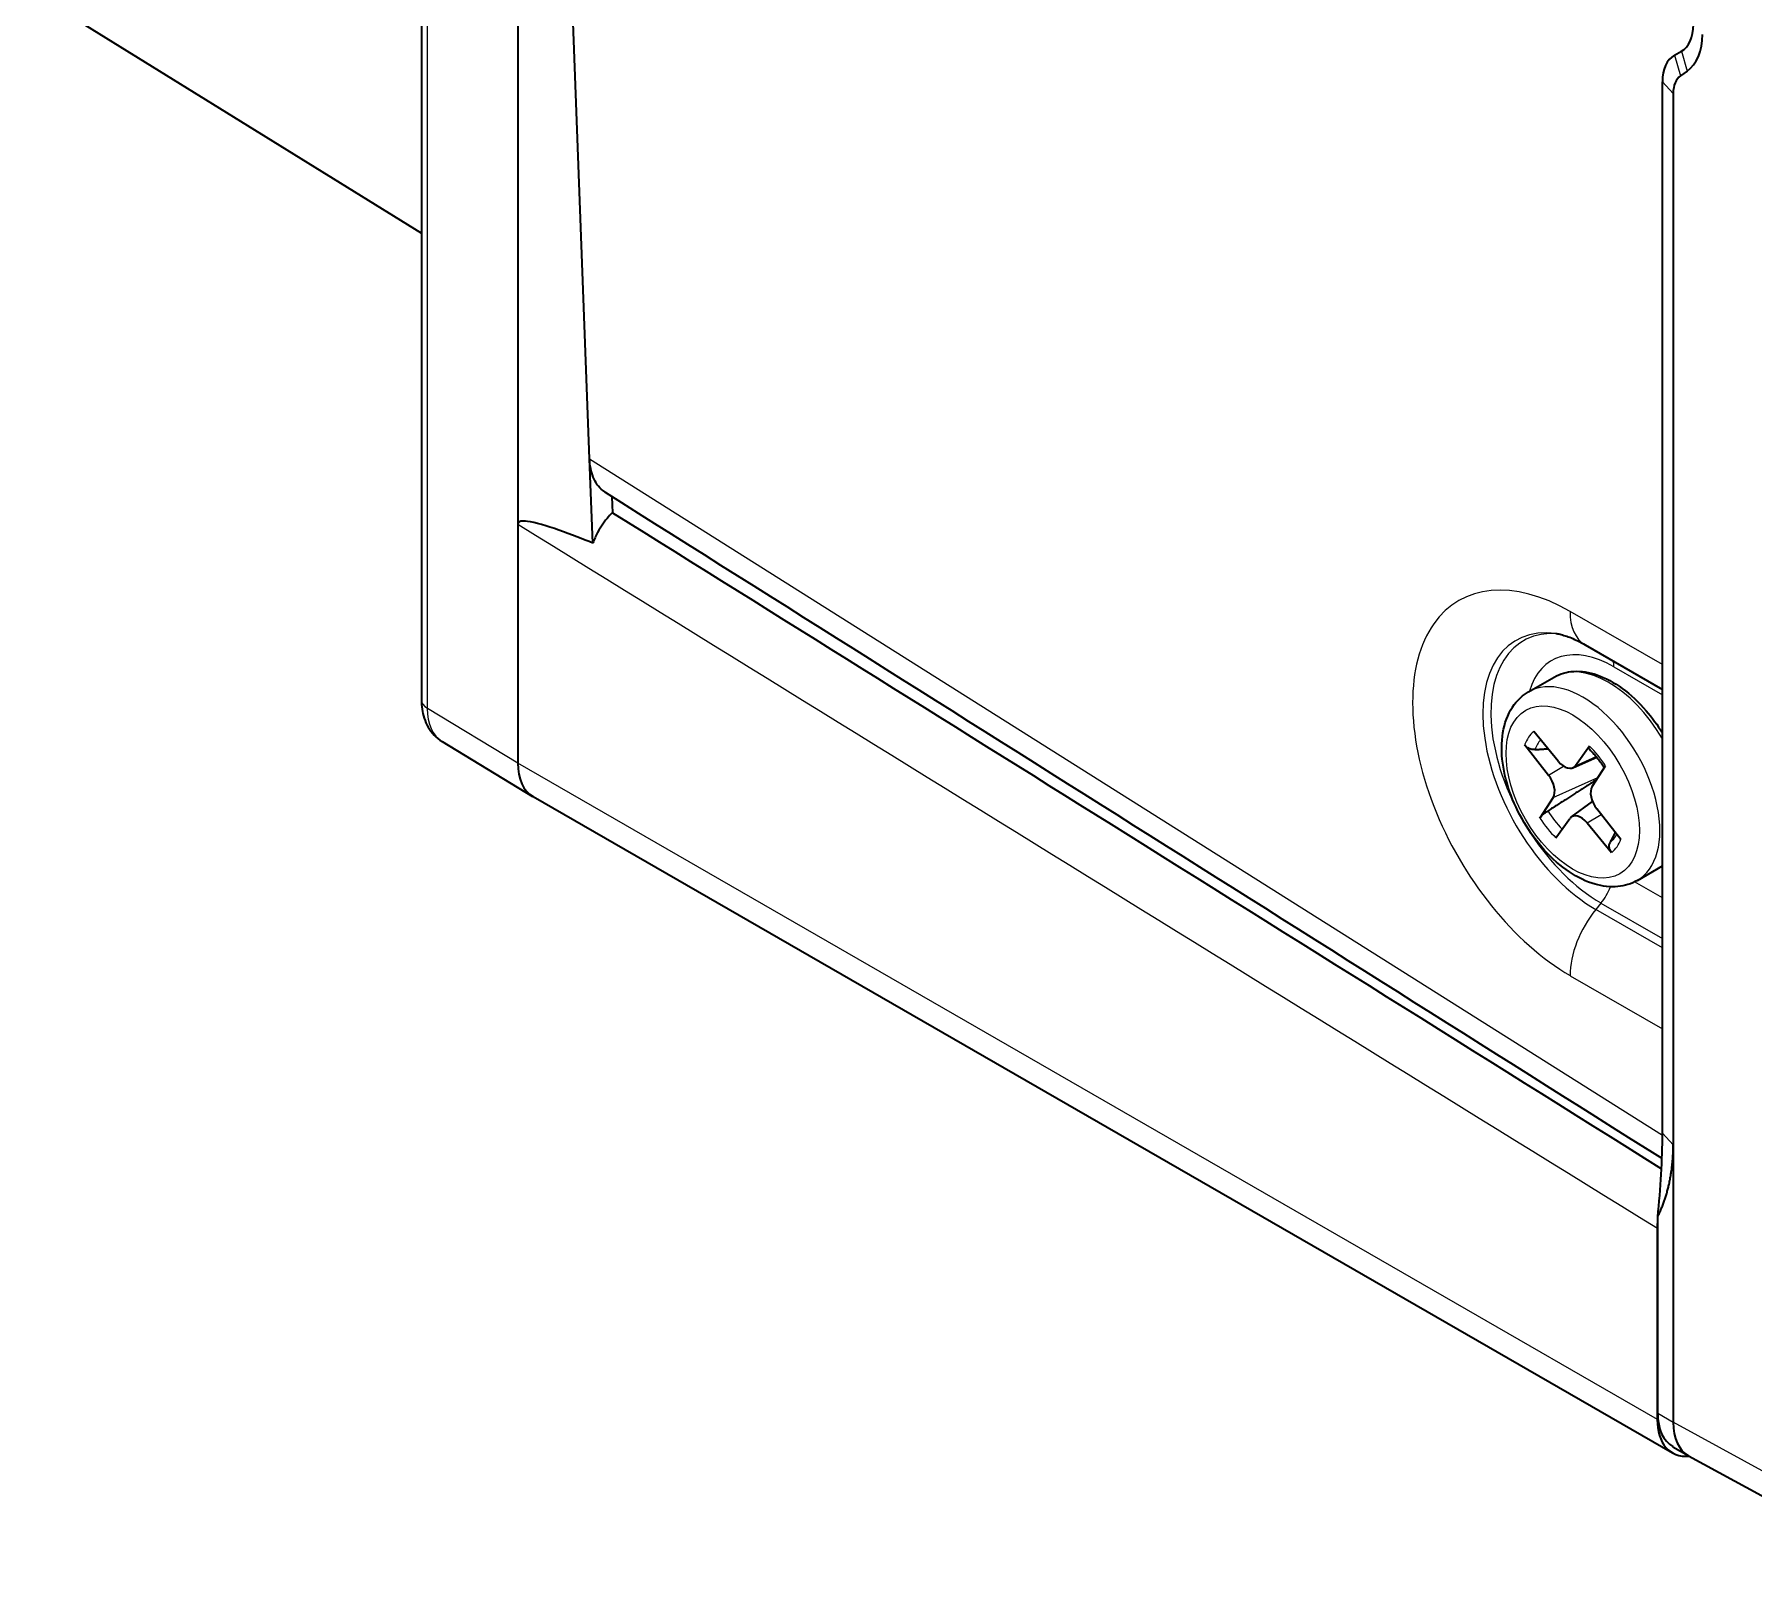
# Model space of a CAD drawing. Header units: millimetres. Extents: x 0 to 210, y 0 to 149.
# Drawn here: x 136.55 to 148.39, y 109.77 to 120.43 of the extents above; entities that cross this region are included whole.
import ezdxf

# ---------------------------------------------------------------- set-up
doc = ezdxf.new("R2010")
doc.units = ezdxf.units.MM
doc.header["$LTSCALE"] = 0.5
doc.layers.add('Sichtbar (ISO)', color=7, linetype='Continuous', lineweight=35)
doc.layers.add('Sichtbar schmal (ISO)', color=7, linetype='Continuous', lineweight=25)

msp = doc.modelspace()

# ---------------------------------------------------------------- linework, layer by layer
at = {"layer": 'Sichtbar (ISO)'}
for p, q in [((139.215, 126.868), (139.215, 115.851)), ((139.879, 126.45), (139.879, 117.06)), ((140.374, 117.51), (140.157, 123.217)), ((136.55, 120.714), (139.215, 119.063)), ((147.846, 120.29), (147.893, 120.317)), ((147.763, 116.092), (147.763, 120.106)), ((147.932, 120.179), (147.887, 120.147)), ((147.837, 120.026), (147.837, 112.786)), ((140.396, 116.929), (140.374, 117.51)), ((140.528, 117.249), (140.532, 117.138)), ((139.879, 117.06), (139.879, 115.413)), ((147.231, 116.229), (147.763, 115.922)), ((147.763, 113.584), (147.763, 116.092)), ((146.841, 115.905), (147.018, 116.007)), ((147.045, 115.427), (146.876, 115.631)), ((139.358, 115.563), (139.981, 115.185)), ((146.814, 115.54), (146.979, 115.332)), ((147.145, 115.382), (147.31, 115.454)), ((147.261, 115.53), (147.163, 115.396)), ((147.278, 115.253), (147.371, 115.395)), ((139.984, 115.183), (147.832, 110.664)), ((147.011, 115.176), (146.918, 115.035)), ((147.136, 115.043), (147.281, 115.149)), ((147.476, 114.889), (147.311, 115.098)), ((147.028, 114.899), (147.126, 115.033)), ((147.245, 115.003), (147.413, 114.799)), ((147.59, 114.606), (147.763, 114.706)), ((147.763, 112.866), (147.763, 113.584)), ((147.837, 112.786), (147.837, 110.875)), ((147.731, 112.249), (147.731, 112.291)), ((147.728, 110.893), (147.728, 112.21)), ((147.731, 110.936), (147.731, 112.249)), ((147.835, 110.706), (147.939, 110.646)), ((147.943, 110.644), (149.542, 109.77))]:
    msp.add_line(p, q, dxfattribs=at)
for centre, major_axis, ratio, start_param, end_param in [((147.693, 120.663), (0.2, -0.347), 0.578093, 0.001934, 0.787332), ((147.62, 120.661), (-0.3, 0.49), 0.592963, 3.184525, 3.911331), ((148.046, 119.943), (-0.2, 0.347), 0.578093, 0.001934, 0.787332), ((148.035, 119.918), (-0.142, 0.233), 0.592963, 0.042933, 0.769738), ((140.237, 115.614), (-0.254, -0.43), 0.58561, 5.502572, 6.289904), ((147.087, 115.492), (0.062, -0.108), 0.578093, 4.997711, 6.533601), ((146.933, 115.27), (0.062, -0.108), 0.578093, 0.285322, 1.821212), ((147.356, 115.16), (-0.062, 0.108), 0.578093, 0.285322, 1.821212), ((147.202, 114.937), (-0.062, 0.108), 0.578093, 4.997711, 6.533601), ((144.192, 110.809), (2.52, 4.376), 0.578093, 5.36067, 5.495853), ((148.081, 111.097), (-0.25, -0.433), 0.578093, 5.495853, 6.677428), ((148.084, 111.14), (-0.25, -0.433), 0.578093, 5.495853, 6.283185), ((148.186, 111.081), (0.245, 0.436), 0.570477, 2.347885, 3.147968)]:
    msp.add_ellipse(centre, major_axis=major_axis, ratio=ratio, start_param=start_param, end_param=end_param, dxfattribs=at)
for points, knots in [([(140.483, 117.277), (140.476, 117.281), (140.47, 117.286), (140.436, 117.314), (140.414, 117.345), (140.384, 117.421), (140.375, 117.463), (140.374, 117.51)], [0.06642653, 0.06642653, 0.06642653, 0.06642653, 0.07398546, 0.07398546, 0.10967861, 0.10967861, 0.1430457, 0.1430457, 0.1430457, 0.1430457]), ([(140.532, 117.139), (140.523, 117.13), (140.514, 117.121), (140.476, 117.079), (140.45, 117.042), (140.416, 116.979), (140.405, 116.954), (140.396, 116.929)], [-0.08959702, -0.08959702, -0.08959702, -0.08959702, -0.0810945, -0.0810945, -0.05412051, -0.05412051, -0.03780457, -0.03780457, -0.03780457, -0.03780457]), ([(140.532, 117.138), (141.675, 116.425), (142.825, 115.706), (145.222, 114.207), (146.499, 113.408), (147.757, 112.62)], [0.134761, 0.134761, 0.134761, 0.134761, 1.102885, 1.102885, 2.170068, 2.170068, 2.170068, 2.170068]), ([(140.396, 116.929), (140.265, 116.982), (140.053, 117.065), (139.929, 117.081), (139.912, 117.082), (139.895, 117.078), (139.889, 117.077), (139.884, 117.072), (139.882, 117.07), (139.88, 117.065), (139.879, 117.063), (139.879, 117.06)], [-0.1002487, -0.1002487, -0.1002487, -0.1002487, -0.0212304, -0.0212304, -0.0093133, -0.0093133, -0.0046177, -0.0046177, -0.0020427, -0.0020427, 0, 0, 0, 0]), ([(147.028, 116.307), (147.037, 116.306), (147.047, 116.304), (147.069, 116.299), (147.081, 116.295), (147.107, 116.287), (147.121, 116.282), (147.15, 116.27), (147.165, 116.263), (147.197, 116.248), (147.214, 116.239), (147.231, 116.229)], [5.9211193, 5.9211193, 5.9211193, 5.9211193, 5.9935325, 5.9935325, 6.0659457, 6.0659457, 6.1383589, 6.1383589, 6.2107721, 6.2107721, 6.2831853, 6.2831853, 6.2831853, 6.2831853]), ([(147.018, 116.007), (147.058, 116.03), (147.104, 116.043), (147.204, 116.049), (147.258, 116.04), (147.37, 116.001), (147.429, 115.969), (147.544, 115.886), (147.599, 115.834), (147.691, 115.728), (147.729, 115.677), (147.763, 115.622)], [5.499721, 5.499721, 5.499721, 5.499721, 5.78345, 5.78345, 6.086683, 6.086683, 6.413901, 6.413901, 6.745156, 6.745156, 7.009727, 7.009727, 7.009727, 7.009727]), ([(139.215, 115.851), (139.215, 115.829), (139.217, 115.808), (139.223, 115.765), (139.228, 115.744), (139.242, 115.702), (139.25, 115.682), (139.273, 115.643), (139.287, 115.624), (139.319, 115.59), (139.338, 115.575), (139.358, 115.563)], [0, 0, 0, 0, 0.1547788, 0.1547788, 0.3095576, 0.3095576, 0.4643365, 0.4643365, 0.6191153, 0.6191153, 0.7738941, 0.7738941, 0.7738941, 0.7738941]), ([(147.59, 114.606), (147.549, 114.582), (147.503, 114.568), (147.404, 114.559), (147.351, 114.565), (147.238, 114.597), (147.179, 114.626), (147.062, 114.705), (147.004, 114.755), (146.899, 114.871), (146.852, 114.936), (146.77, 115.073), (146.736, 115.146), (146.685, 115.293), (146.667, 115.368), (146.652, 115.513), (146.655, 115.583), (146.682, 115.711), (146.706, 115.769), (146.769, 115.853), (146.803, 115.883), (146.841, 115.905)], [2.358128, 2.358128, 2.358128, 2.358128, 2.615403, 2.615403, 2.897265, 2.897265, 3.224175, 3.224175, 3.567003, 3.567003, 3.907164, 3.907164, 4.245294, 4.245294, 4.585002, 4.585002, 4.927854, 4.927854, 5.258243, 5.258243, 5.499721, 5.499721, 5.499721, 5.499721]), ([(146.885, 115.507), (146.878, 115.506), (146.87, 115.507), (146.854, 115.511), (146.844, 115.515), (146.828, 115.525), (146.819, 115.533), (146.814, 115.54)], [0.05146374, 0.05146374, 0.05146374, 0.05146374, 0.05595717, 0.05595717, 0.06156138, 0.06156138, 0.06725817, 0.06725817, 0.06725817, 0.06725817]), ([(147.257, 115.512), (147.255, 115.514), (147.255, 115.516), (147.255, 115.521), (147.258, 115.526), (147.261, 115.53)], [0.057670069, 0.057670069, 0.057670069, 0.057670069, 0.061561375, 0.061561375, 0.067258172, 0.067258172, 0.067258172, 0.067258172]), ([(147.256, 115.512), (147.264, 115.505), (147.272, 115.497), (147.287, 115.481), (147.295, 115.472), (147.31, 115.455), (147.317, 115.446), (147.331, 115.427), (147.338, 115.418), (147.351, 115.4), (147.357, 115.391), (147.362, 115.382)], [0.3212444, 0.3212444, 0.3212444, 0.3212444, 0.4003191, 0.4003191, 0.4793938, 0.4793938, 0.5584685, 0.5584685, 0.6375432, 0.6375432, 0.7069273, 0.7069273, 0.7069273, 0.7069273]), ([(146.918, 115.035), (146.922, 115.04), (146.927, 115.046), (146.939, 115.058), (146.946, 115.065), (146.959, 115.075), (146.967, 115.08), (146.973, 115.084)], [0.02255835, 0.02255835, 0.02255835, 0.02255835, 0.02825515, 0.02825515, 0.03385935, 0.03385935, 0.03835278, 0.03835278, 0.03835278, 0.03835278]), ([(147.413, 114.799), (147.407, 114.806), (147.402, 114.815), (147.396, 114.831), (147.395, 114.841), (147.397, 114.856), (147.399, 114.863), (147.402, 114.868)], [0.02255835, 0.02255835, 0.02255835, 0.02255835, 0.02825515, 0.02825515, 0.03385935, 0.03385935, 0.03835278, 0.03835278, 0.03835278, 0.03835278])]:
    msp.add_open_spline(points, degree=3, knots=knots, dxfattribs=at)
for points in [[(147.76, 112.69), (145.333, 114.221), (142.908, 115.75), (140.483, 117.277)], [(147.728, 112.21), (147.728, 112.222), (147.729, 112.235), (147.731, 112.249)]]:
    msp.add_open_spline(points, degree=3, dxfattribs=at)
for points, weights in [([(146.885, 115.507), (146.932, 115.51), (146.973, 115.513)], [1.00901411123, 1.0184569019, 1.02517845014]), ([(147.309, 115.3), (147.186, 115.221), (146.973, 115.084)], [1.03216857171, 1.05952809238, 1.00901411124]), ([(147.438, 114.937), (147.421, 114.905), (147.402, 114.868)], [1.02489838775, 1.01826493834, 1.00898742181]), ([(147.731, 112.291), (147.837, 112.509), (147.837, 112.786)], [1, 1.00229920149, 1])]:
    msp.add_rational_spline(points, weights, degree=2, dxfattribs=at)
at = {"layer": 'Sichtbar schmal (ISO)'}
for p, q in [((139.257, 115.791), (139.257, 126.809)), ((147.893, 120.317), (147.932, 120.179)), ((147.846, 120.29), (147.887, 120.147)), ((147.763, 120.106), (147.837, 120.026)), ((140.374, 117.51), (147.763, 112.852)), ((147.763, 116.092), (147.127, 116.459)), ((147.427, 116.077), (147.763, 115.884)), ((139.879, 115.413), (139.257, 115.791)), ((147.163, 115.396), (147.306, 115.46)), ((147.728, 110.893), (139.879, 115.413)), ((146.979, 115.332), (147.081, 115.394)), ((147.011, 115.176), (147.318, 115.314)), ((147.245, 115.003), (147.34, 115.061)), ((147.763, 114.485), (147.571, 114.596)), ((147.339, 114.45), (147.304, 114.406)), ((147.763, 114.142), (147.304, 114.406)), ((147.339, 114.45), (147.763, 114.206)), ((147.127, 113.95), (147.763, 113.584)), ((147.837, 112.786), (147.763, 112.866)), ((147.731, 110.936), (147.837, 110.875)), ((149.436, 110.001), (147.837, 110.875))]:
    msp.add_line(p, q, dxfattribs=at)
for centre, major_axis, ratio, start_param, end_param in [((147.127, 115.205), (-0.766, 1.329), 0.578093, 5.499721, 8.641314), ((147.48, 116.662), (-0.25, -0.433), 0.578093, 5.495853, 6.283185), ((147.304, 115.306), (-0.549, 0.954), 0.578093, 5.861787, 8.641314), ((147.339, 115.327), (-0.535, 0.929), 0.578093, 5.896317, 8.641314), ((147.427, 115.378), (-0.427, 0.742), 0.578093, 5.499721, 6.78541), ((147.392, 115.357), (-0.374, 0.65), 0.578093, 4.724323, 6.283185), ((147.251, 115.975), (0.125, 0.217), 0.578093, 5.495853, 5.709549), ((147.215, 115.255), (0.374, -0.65), 0.578093, 0, 3.141593), ((139.365, 115.851), (-0.15, 0), 0.575862, 0, 0.759218), ((139.613, 115.993), (0.253, 0.432), 0.582614, 2.358388, 3.132282), ((147.145, 115.215), (-0.248, 0.43), 0.578093, 0.087255, 0.448483), ((147.174, 115.232), (-0.214, 0.372), 0.578093, 0.188675, 0.471283), ((147.145, 115.215), (-0.248, 0.43), 0.578093, 4.799644, 5.160872), ((147.145, 115.215), (0.248, -0.43), 0.578093, 4.799644, 5.160872), ((147.174, 115.232), (-0.214, 0.372), 0.578093, 1.635251, 2.016143), ((147.174, 115.232), (0.214, -0.372), 0.578093, 0.064455, 0.345795), ((147.145, 115.215), (0.248, -0.43), 0.578093, 0.087255, 0.448483), ((147.251, 114.576), (-0.125, -0.217), 0.578093, 1.307063, 1.830205), ((147.48, 114.154), (-0.25, -0.433), 0.578093, 4.448656, 5.495853)]:
    msp.add_ellipse(centre, major_axis=major_axis, ratio=ratio, start_param=start_param, end_param=end_param, dxfattribs=at)
msp.add_ellipse((147.145, 115.215), major_axis=(0.324, -0.563), ratio=0.578093, dxfattribs=at)
msp.add_open_spline([(139.879, 117.06), (142.495, 115.443), (145.112, 113.827), (147.728, 112.21)], degree=3, dxfattribs=at)

doc.saveas('drawing.dxf')
